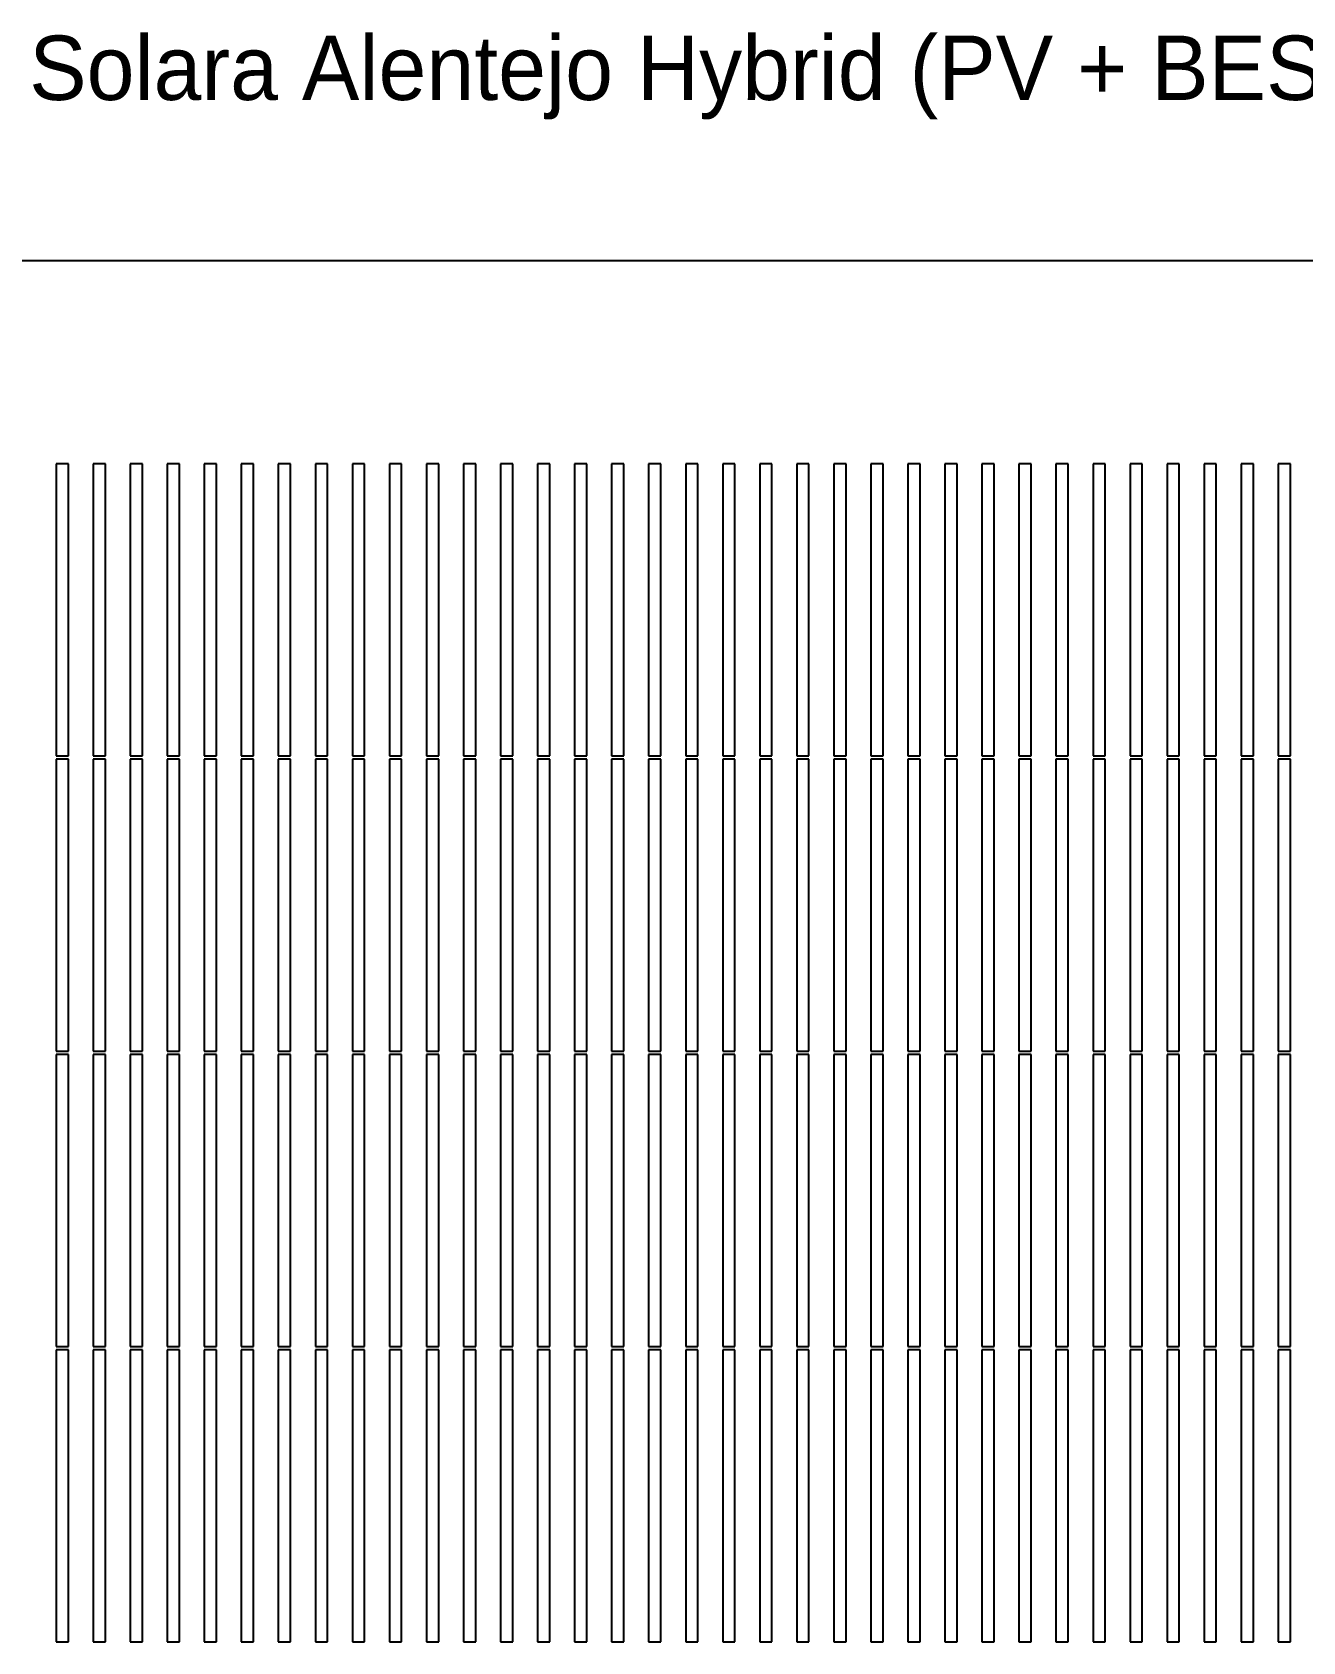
# Model space of a CAD drawing. Header units: metres. Extents: x 570524 to 572472, y 4163279 to 4164690.
# Drawn here: x 571482.4 to 571719.2, y 4164389.7 to 4164689.7 of the extents above; entities that cross this region are included whole.
import ezdxf

# ---------------------------------------------------------------- set-up
doc = ezdxf.new("R2010")
doc.units = ezdxf.units.M

msp = doc.modelspace()

# ---------------------------------------------------------------- linework, layer by layer
at = {"layer": 'BOUNDARY'}
msp.add_line((572439.442, 4164647.038), (570524.239, 4164647.038), dxfattribs=at)
at = {"layer": 'PV_TABLE'}
for p, q in [((571489.139, 4164609.205), (571486.861, 4164609.205)), ((571486.861, 4164609.205), (571486.861, 4164554.775)), ((571489.139, 4164554.775), (571489.139, 4164609.205)), ((571496.039, 4164609.205), (571493.761, 4164609.205)), ((571493.761, 4164609.205), (571493.761, 4164554.775)), ((571496.039, 4164554.775), (571496.039, 4164609.205)), ((571502.939, 4164609.205), (571500.661, 4164609.205)), ((571500.661, 4164609.205), (571500.661, 4164554.775)), ((571502.939, 4164554.775), (571502.939, 4164609.205)), ((571509.849, 4164609.205), (571507.571, 4164609.205)), ((571507.571, 4164609.205), (571507.571, 4164554.775)), ((571509.849, 4164554.775), (571509.849, 4164609.205)), ((571516.749, 4164609.205), (571514.471, 4164609.205)), ((571514.471, 4164609.205), (571514.471, 4164554.775)), ((571516.749, 4164554.775), (571516.749, 4164609.205)), ((571523.649, 4164609.205), (571521.371, 4164609.205)), ((571521.371, 4164609.205), (571521.371, 4164554.775)), ((571523.649, 4164554.775), (571523.649, 4164609.205)), ((571530.549, 4164609.205), (571528.271, 4164609.205)), ((571528.271, 4164609.205), (571528.271, 4164554.775)), ((571530.549, 4164554.775), (571530.549, 4164609.205)), ((571537.459, 4164609.205), (571535.181, 4164609.205)), ((571535.181, 4164609.205), (571535.181, 4164554.775)), ((571537.459, 4164554.775), (571537.459, 4164609.205)), ((571544.359, 4164609.205), (571542.081, 4164609.205)), ((571542.081, 4164609.205), (571542.081, 4164554.775)), ((571544.359, 4164554.775), (571544.359, 4164609.205)), ((571551.259, 4164609.205), (571548.981, 4164609.205)), ((571548.981, 4164609.205), (571548.981, 4164554.775)), ((571551.259, 4164554.775), (571551.259, 4164609.205)), ((571558.169, 4164609.205), (571555.891, 4164609.205)), ((571555.891, 4164609.205), (571555.891, 4164554.775)), ((571558.169, 4164554.775), (571558.169, 4164609.205)), ((571565.069, 4164609.205), (571562.791, 4164609.205)), ((571562.791, 4164609.205), (571562.791, 4164554.775)), ((571565.069, 4164554.775), (571565.069, 4164609.205)), ((571571.969, 4164609.205), (571569.691, 4164609.205)), ((571569.691, 4164609.205), (571569.691, 4164554.775)), ((571571.969, 4164554.775), (571571.969, 4164609.205)), ((571578.879, 4164609.205), (571576.601, 4164609.205)), ((571576.601, 4164609.205), (571576.601, 4164554.775)), ((571578.879, 4164554.775), (571578.879, 4164609.205)), ((571585.779, 4164609.205), (571583.501, 4164609.205)), ((571583.501, 4164609.205), (571583.501, 4164554.775)), ((571585.779, 4164554.775), (571585.779, 4164609.205)), ((571592.679, 4164609.205), (571590.401, 4164609.205)), ((571590.401, 4164609.205), (571590.401, 4164554.775)), ((571592.679, 4164554.775), (571592.679, 4164609.205)), ((571599.579, 4164609.205), (571597.301, 4164609.205)), ((571597.301, 4164609.205), (571597.301, 4164554.775)), ((571599.579, 4164554.775), (571599.579, 4164609.205)), ((571606.489, 4164609.205), (571604.211, 4164609.205)), ((571604.211, 4164609.205), (571604.211, 4164554.775)), ((571606.489, 4164554.775), (571606.489, 4164609.205)), ((571613.389, 4164609.205), (571611.111, 4164609.205)), ((571611.111, 4164609.205), (571611.111, 4164554.775)), ((571613.389, 4164554.775), (571613.389, 4164609.205)), ((571620.289, 4164609.205), (571618.011, 4164609.205)), ((571618.011, 4164609.205), (571618.011, 4164554.775)), ((571620.289, 4164554.775), (571620.289, 4164609.205)), ((571627.199, 4164609.205), (571624.921, 4164609.205)), ((571624.921, 4164609.205), (571624.921, 4164554.775)), ((571627.199, 4164554.775), (571627.199, 4164609.205)), ((571634.099, 4164609.205), (571631.821, 4164609.205)), ((571631.821, 4164609.205), (571631.821, 4164554.775)), ((571634.099, 4164554.775), (571634.099, 4164609.205)), ((571640.999, 4164609.205), (571638.721, 4164609.205)), ((571638.721, 4164609.205), (571638.721, 4164554.775)), ((571640.999, 4164554.775), (571640.999, 4164609.205)), ((571647.909, 4164609.205), (571645.631, 4164609.205)), ((571645.631, 4164609.205), (571645.631, 4164554.775)), ((571647.909, 4164554.775), (571647.909, 4164609.205)), ((571654.809, 4164609.205), (571652.531, 4164609.205)), ((571652.531, 4164609.205), (571652.531, 4164554.775)), ((571654.809, 4164554.775), (571654.809, 4164609.205)), ((571661.709, 4164609.205), (571659.431, 4164609.205)), ((571659.431, 4164609.205), (571659.431, 4164554.775)), ((571661.709, 4164554.775), (571661.709, 4164609.205)), ((571668.609, 4164609.205), (571666.331, 4164609.205)), ((571666.331, 4164609.205), (571666.331, 4164554.775)), ((571668.609, 4164554.775), (571668.609, 4164609.205)), ((571675.519, 4164609.205), (571673.241, 4164609.205)), ((571673.241, 4164609.205), (571673.241, 4164554.775)), ((571675.519, 4164554.775), (571675.519, 4164609.205)), ((571682.419, 4164609.205), (571680.141, 4164609.205)), ((571680.141, 4164609.205), (571680.141, 4164554.775)), ((571682.419, 4164554.775), (571682.419, 4164609.205)), ((571689.319, 4164609.205), (571687.041, 4164609.205)), ((571687.041, 4164609.205), (571687.041, 4164554.775)), ((571689.319, 4164554.775), (571689.319, 4164609.205)), ((571696.229, 4164609.205), (571693.951, 4164609.205)), ((571693.951, 4164609.205), (571693.951, 4164554.775)), ((571696.229, 4164554.775), (571696.229, 4164609.205)), ((571703.129, 4164609.205), (571700.851, 4164609.205)), ((571700.851, 4164609.205), (571700.851, 4164554.775)), ((571703.129, 4164554.775), (571703.129, 4164609.205)), ((571710.029, 4164609.205), (571707.751, 4164609.205)), ((571707.751, 4164609.205), (571707.751, 4164554.775)), ((571710.029, 4164554.775), (571710.029, 4164609.205)), ((571716.939, 4164609.205), (571714.661, 4164609.205)), ((571714.661, 4164609.205), (571714.661, 4164554.775)), ((571716.939, 4164554.775), (571716.939, 4164609.205)), ((571486.861, 4164554.775), (571489.139, 4164554.775)), ((571489.139, 4164554.175), (571486.861, 4164554.175)), ((571486.861, 4164554.175), (571486.861, 4164499.745)), ((571489.139, 4164499.745), (571489.139, 4164554.175)), ((571493.761, 4164554.775), (571496.039, 4164554.775)), ((571496.039, 4164554.175), (571493.761, 4164554.175)), ((571493.761, 4164554.175), (571493.761, 4164499.745)), ((571496.039, 4164499.745), (571496.039, 4164554.175)), ((571500.661, 4164554.775), (571502.939, 4164554.775)), ((571502.939, 4164554.175), (571500.661, 4164554.175)), ((571500.661, 4164554.175), (571500.661, 4164499.745)), ((571502.939, 4164499.745), (571502.939, 4164554.175)), ((571507.571, 4164554.775), (571509.849, 4164554.775)), ((571509.849, 4164554.175), (571507.571, 4164554.175)), ((571507.571, 4164554.175), (571507.571, 4164499.745)), ((571509.849, 4164499.745), (571509.849, 4164554.175)), ((571514.471, 4164554.775), (571516.749, 4164554.775)), ((571516.749, 4164554.175), (571514.471, 4164554.175)), ((571514.471, 4164554.175), (571514.471, 4164499.745)), ((571516.749, 4164499.745), (571516.749, 4164554.175)), ((571521.371, 4164554.775), (571523.649, 4164554.775)), ((571523.649, 4164554.175), (571521.371, 4164554.175)), ((571521.371, 4164554.175), (571521.371, 4164499.745)), ((571523.649, 4164499.745), (571523.649, 4164554.175)), ((571528.271, 4164554.775), (571530.549, 4164554.775)), ((571530.549, 4164554.175), (571528.271, 4164554.175)), ((571528.271, 4164554.175), (571528.271, 4164499.745)), ((571530.549, 4164499.745), (571530.549, 4164554.175)), ((571535.181, 4164554.775), (571537.459, 4164554.775)), ((571537.459, 4164554.175), (571535.181, 4164554.175)), ((571535.181, 4164554.175), (571535.181, 4164499.745)), ((571537.459, 4164499.745), (571537.459, 4164554.175)), ((571542.081, 4164554.775), (571544.359, 4164554.775)), ((571544.359, 4164554.175), (571542.081, 4164554.175)), ((571542.081, 4164554.175), (571542.081, 4164499.745)), ((571544.359, 4164499.745), (571544.359, 4164554.175)), ((571548.981, 4164554.775), (571551.259, 4164554.775)), ((571551.259, 4164554.175), (571548.981, 4164554.175)), ((571548.981, 4164554.175), (571548.981, 4164499.745)), ((571551.259, 4164499.745), (571551.259, 4164554.175)), ((571555.891, 4164554.775), (571558.169, 4164554.775)), ((571558.169, 4164554.175), (571555.891, 4164554.175)), ((571555.891, 4164554.175), (571555.891, 4164499.745)), ((571558.169, 4164499.745), (571558.169, 4164554.175)), ((571562.791, 4164554.775), (571565.069, 4164554.775)), ((571565.069, 4164554.175), (571562.791, 4164554.175)), ((571562.791, 4164554.175), (571562.791, 4164499.745)), ((571565.069, 4164499.745), (571565.069, 4164554.175)), ((571569.691, 4164554.775), (571571.969, 4164554.775)), ((571571.969, 4164554.175), (571569.691, 4164554.175)), ((571569.691, 4164554.175), (571569.691, 4164499.745)), ((571571.969, 4164499.745), (571571.969, 4164554.175)), ((571576.601, 4164554.775), (571578.879, 4164554.775)), ((571578.879, 4164554.175), (571576.601, 4164554.175)), ((571576.601, 4164554.175), (571576.601, 4164499.745)), ((571578.879, 4164499.745), (571578.879, 4164554.175)), ((571583.501, 4164554.775), (571585.779, 4164554.775)), ((571585.779, 4164554.175), (571583.501, 4164554.175)), ((571583.501, 4164554.175), (571583.501, 4164499.745)), ((571585.779, 4164499.745), (571585.779, 4164554.175)), ((571590.401, 4164554.775), (571592.679, 4164554.775)), ((571592.679, 4164554.175), (571590.401, 4164554.175)), ((571590.401, 4164554.175), (571590.401, 4164499.745)), ((571592.679, 4164499.745), (571592.679, 4164554.175)), ((571597.301, 4164554.775), (571599.579, 4164554.775)), ((571599.579, 4164554.175), (571597.301, 4164554.175)), ((571597.301, 4164554.175), (571597.301, 4164499.745)), ((571599.579, 4164499.745), (571599.579, 4164554.175)), ((571604.211, 4164554.775), (571606.489, 4164554.775)), ((571606.489, 4164554.175), (571604.211, 4164554.175)), ((571604.211, 4164554.175), (571604.211, 4164499.745)), ((571606.489, 4164499.745), (571606.489, 4164554.175)), ((571611.111, 4164554.775), (571613.389, 4164554.775)), ((571613.389, 4164554.175), (571611.111, 4164554.175)), ((571611.111, 4164554.175), (571611.111, 4164499.745)), ((571613.389, 4164499.745), (571613.389, 4164554.175)), ((571618.011, 4164554.775), (571620.289, 4164554.775)), ((571620.289, 4164554.175), (571618.011, 4164554.175)), ((571618.011, 4164554.175), (571618.011, 4164499.745)), ((571620.289, 4164499.745), (571620.289, 4164554.175)), ((571624.921, 4164554.775), (571627.199, 4164554.775)), ((571627.199, 4164554.175), (571624.921, 4164554.175)), ((571624.921, 4164554.175), (571624.921, 4164499.745)), ((571627.199, 4164499.745), (571627.199, 4164554.175)), ((571631.821, 4164554.775), (571634.099, 4164554.775)), ((571634.099, 4164554.175), (571631.821, 4164554.175)), ((571631.821, 4164554.175), (571631.821, 4164499.745)), ((571634.099, 4164499.745), (571634.099, 4164554.175)), ((571638.721, 4164554.775), (571640.999, 4164554.775)), ((571640.999, 4164554.175), (571638.721, 4164554.175)), ((571638.721, 4164554.175), (571638.721, 4164499.745)), ((571640.999, 4164499.745), (571640.999, 4164554.175)), ((571645.631, 4164554.775), (571647.909, 4164554.775)), ((571647.909, 4164554.175), (571645.631, 4164554.175)), ((571645.631, 4164554.175), (571645.631, 4164499.745)), ((571647.909, 4164499.745), (571647.909, 4164554.175)), ((571652.531, 4164554.775), (571654.809, 4164554.775)), ((571654.809, 4164554.175), (571652.531, 4164554.175)), ((571652.531, 4164554.175), (571652.531, 4164499.745)), ((571654.809, 4164499.745), (571654.809, 4164554.175)), ((571659.431, 4164554.775), (571661.709, 4164554.775)), ((571661.709, 4164554.175), (571659.431, 4164554.175)), ((571659.431, 4164554.175), (571659.431, 4164499.745)), ((571661.709, 4164499.745), (571661.709, 4164554.175)), ((571666.331, 4164554.775), (571668.609, 4164554.775)), ((571668.609, 4164554.175), (571666.331, 4164554.175)), ((571666.331, 4164554.175), (571666.331, 4164499.745)), ((571668.609, 4164499.745), (571668.609, 4164554.175)), ((571673.241, 4164554.775), (571675.519, 4164554.775)), ((571675.519, 4164554.175), (571673.241, 4164554.175)), ((571673.241, 4164554.175), (571673.241, 4164499.745)), ((571675.519, 4164499.745), (571675.519, 4164554.175)), ((571680.141, 4164554.775), (571682.419, 4164554.775)), ((571682.419, 4164554.175), (571680.141, 4164554.175)), ((571680.141, 4164554.175), (571680.141, 4164499.745)), ((571682.419, 4164499.745), (571682.419, 4164554.175)), ((571687.041, 4164554.775), (571689.319, 4164554.775)), ((571689.319, 4164554.175), (571687.041, 4164554.175)), ((571687.041, 4164554.175), (571687.041, 4164499.745)), ((571689.319, 4164499.745), (571689.319, 4164554.175)), ((571693.951, 4164554.775), (571696.229, 4164554.775)), ((571696.229, 4164554.175), (571693.951, 4164554.175)), ((571693.951, 4164554.175), (571693.951, 4164499.745)), ((571696.229, 4164499.745), (571696.229, 4164554.175)), ((571700.851, 4164554.775), (571703.129, 4164554.775)), ((571703.129, 4164554.175), (571700.851, 4164554.175)), ((571700.851, 4164554.175), (571700.851, 4164499.745)), ((571703.129, 4164499.745), (571703.129, 4164554.175)), ((571707.751, 4164554.775), (571710.029, 4164554.775)), ((571710.029, 4164554.175), (571707.751, 4164554.175)), ((571707.751, 4164554.175), (571707.751, 4164499.745)), ((571710.029, 4164499.745), (571710.029, 4164554.175)), ((571714.661, 4164554.775), (571716.939, 4164554.775)), ((571716.939, 4164554.175), (571714.661, 4164554.175)), ((571714.661, 4164554.175), (571714.661, 4164499.745)), ((571716.939, 4164499.745), (571716.939, 4164554.175)), ((571486.861, 4164499.745), (571489.139, 4164499.745)), ((571489.139, 4164499.135), (571486.861, 4164499.135)), ((571486.861, 4164499.135), (571486.861, 4164444.705)), ((571489.139, 4164444.705), (571489.139, 4164499.135)), ((571493.761, 4164499.745), (571496.039, 4164499.745)), ((571496.039, 4164499.135), (571493.761, 4164499.135)), ((571493.761, 4164499.135), (571493.761, 4164444.705)), ((571496.039, 4164444.705), (571496.039, 4164499.135)), ((571500.661, 4164499.745), (571502.939, 4164499.745)), ((571502.939, 4164499.135), (571500.661, 4164499.135)), ((571500.661, 4164499.135), (571500.661, 4164444.705)), ((571502.939, 4164444.705), (571502.939, 4164499.135)), ((571507.571, 4164499.745), (571509.849, 4164499.745)), ((571509.849, 4164499.135), (571507.571, 4164499.135)), ((571507.571, 4164499.135), (571507.571, 4164444.705)), ((571509.849, 4164444.705), (571509.849, 4164499.135)), ((571514.471, 4164499.745), (571516.749, 4164499.745)), ((571516.749, 4164499.135), (571514.471, 4164499.135)), ((571514.471, 4164499.135), (571514.471, 4164444.705)), ((571516.749, 4164444.705), (571516.749, 4164499.135)), ((571521.371, 4164499.745), (571523.649, 4164499.745)), ((571523.649, 4164499.135), (571521.371, 4164499.135)), ((571521.371, 4164499.135), (571521.371, 4164444.705)), ((571523.649, 4164444.705), (571523.649, 4164499.135)), ((571528.271, 4164499.745), (571530.549, 4164499.745)), ((571530.549, 4164499.135), (571528.271, 4164499.135)), ((571528.271, 4164499.135), (571528.271, 4164444.705)), ((571530.549, 4164444.705), (571530.549, 4164499.135)), ((571535.181, 4164499.745), (571537.459, 4164499.745)), ((571537.459, 4164499.135), (571535.181, 4164499.135)), ((571535.181, 4164499.135), (571535.181, 4164444.705)), ((571537.459, 4164444.705), (571537.459, 4164499.135)), ((571542.081, 4164499.745), (571544.359, 4164499.745)), ((571544.359, 4164499.135), (571542.081, 4164499.135)), ((571542.081, 4164499.135), (571542.081, 4164444.705)), ((571544.359, 4164444.705), (571544.359, 4164499.135)), ((571548.981, 4164499.745), (571551.259, 4164499.745)), ((571551.259, 4164499.135), (571548.981, 4164499.135)), ((571548.981, 4164499.135), (571548.981, 4164444.705)), ((571551.259, 4164444.705), (571551.259, 4164499.135)), ((571555.891, 4164499.745), (571558.169, 4164499.745)), ((571558.169, 4164499.135), (571555.891, 4164499.135)), ((571555.891, 4164499.135), (571555.891, 4164444.705)), ((571558.169, 4164444.705), (571558.169, 4164499.135)), ((571562.791, 4164499.745), (571565.069, 4164499.745)), ((571565.069, 4164499.135), (571562.791, 4164499.135)), ((571562.791, 4164499.135), (571562.791, 4164444.705)), ((571565.069, 4164444.705), (571565.069, 4164499.135)), ((571569.691, 4164499.745), (571571.969, 4164499.745)), ((571571.969, 4164499.135), (571569.691, 4164499.135)), ((571569.691, 4164499.135), (571569.691, 4164444.705)), ((571571.969, 4164444.705), (571571.969, 4164499.135)), ((571576.601, 4164499.745), (571578.879, 4164499.745)), ((571578.879, 4164499.135), (571576.601, 4164499.135)), ((571576.601, 4164499.135), (571576.601, 4164444.705)), ((571578.879, 4164444.705), (571578.879, 4164499.135)), ((571583.501, 4164499.745), (571585.779, 4164499.745)), ((571585.779, 4164499.135), (571583.501, 4164499.135)), ((571583.501, 4164499.135), (571583.501, 4164444.705)), ((571585.779, 4164444.705), (571585.779, 4164499.135)), ((571590.401, 4164499.745), (571592.679, 4164499.745)), ((571592.679, 4164499.135), (571590.401, 4164499.135)), ((571590.401, 4164499.135), (571590.401, 4164444.705)), ((571592.679, 4164444.705), (571592.679, 4164499.135)), ((571597.301, 4164499.745), (571599.579, 4164499.745)), ((571599.579, 4164499.135), (571597.301, 4164499.135)), ((571597.301, 4164499.135), (571597.301, 4164444.705)), ((571599.579, 4164444.705), (571599.579, 4164499.135)), ((571604.211, 4164499.745), (571606.489, 4164499.745)), ((571606.489, 4164499.135), (571604.211, 4164499.135)), ((571604.211, 4164499.135), (571604.211, 4164444.705)), ((571606.489, 4164444.705), (571606.489, 4164499.135)), ((571611.111, 4164499.745), (571613.389, 4164499.745)), ((571613.389, 4164499.135), (571611.111, 4164499.135)), ((571611.111, 4164499.135), (571611.111, 4164444.705)), ((571613.389, 4164444.705), (571613.389, 4164499.135)), ((571618.011, 4164499.745), (571620.289, 4164499.745)), ((571620.289, 4164499.135), (571618.011, 4164499.135)), ((571618.011, 4164499.135), (571618.011, 4164444.705)), ((571620.289, 4164444.705), (571620.289, 4164499.135)), ((571624.921, 4164499.745), (571627.199, 4164499.745)), ((571627.199, 4164499.135), (571624.921, 4164499.135)), ((571624.921, 4164499.135), (571624.921, 4164444.705)), ((571627.199, 4164444.705), (571627.199, 4164499.135)), ((571631.821, 4164499.745), (571634.099, 4164499.745)), ((571634.099, 4164499.135), (571631.821, 4164499.135)), ((571631.821, 4164499.135), (571631.821, 4164444.705)), ((571634.099, 4164444.705), (571634.099, 4164499.135)), ((571638.721, 4164499.745), (571640.999, 4164499.745)), ((571640.999, 4164499.135), (571638.721, 4164499.135)), ((571638.721, 4164499.135), (571638.721, 4164444.705)), ((571640.999, 4164444.705), (571640.999, 4164499.135)), ((571645.631, 4164499.745), (571647.909, 4164499.745)), ((571647.909, 4164499.135), (571645.631, 4164499.135)), ((571645.631, 4164499.135), (571645.631, 4164444.705)), ((571647.909, 4164444.705), (571647.909, 4164499.135)), ((571652.531, 4164499.745), (571654.809, 4164499.745)), ((571654.809, 4164499.135), (571652.531, 4164499.135)), ((571652.531, 4164499.135), (571652.531, 4164444.705)), ((571654.809, 4164444.705), (571654.809, 4164499.135)), ((571659.431, 4164499.745), (571661.709, 4164499.745)), ((571661.709, 4164499.135), (571659.431, 4164499.135)), ((571659.431, 4164499.135), (571659.431, 4164444.705)), ((571661.709, 4164444.705), (571661.709, 4164499.135)), ((571666.331, 4164499.745), (571668.609, 4164499.745)), ((571668.609, 4164499.135), (571666.331, 4164499.135)), ((571666.331, 4164499.135), (571666.331, 4164444.705)), ((571668.609, 4164444.705), (571668.609, 4164499.135)), ((571673.241, 4164499.745), (571675.519, 4164499.745)), ((571675.519, 4164499.135), (571673.241, 4164499.135)), ((571673.241, 4164499.135), (571673.241, 4164444.705)), ((571675.519, 4164444.705), (571675.519, 4164499.135)), ((571680.141, 4164499.745), (571682.419, 4164499.745)), ((571682.419, 4164499.135), (571680.141, 4164499.135)), ((571680.141, 4164499.135), (571680.141, 4164444.705)), ((571682.419, 4164444.705), (571682.419, 4164499.135)), ((571687.041, 4164499.745), (571689.319, 4164499.745)), ((571689.319, 4164499.135), (571687.041, 4164499.135)), ((571687.041, 4164499.135), (571687.041, 4164444.705)), ((571689.319, 4164444.705), (571689.319, 4164499.135)), ((571693.951, 4164499.745), (571696.229, 4164499.745)), ((571696.229, 4164499.135), (571693.951, 4164499.135)), ((571693.951, 4164499.135), (571693.951, 4164444.705)), ((571696.229, 4164444.705), (571696.229, 4164499.135)), ((571700.851, 4164499.745), (571703.129, 4164499.745)), ((571703.129, 4164499.135), (571700.851, 4164499.135)), ((571700.851, 4164499.135), (571700.851, 4164444.705)), ((571703.129, 4164444.705), (571703.129, 4164499.135)), ((571707.751, 4164499.745), (571710.029, 4164499.745)), ((571710.029, 4164499.135), (571707.751, 4164499.135)), ((571707.751, 4164499.135), (571707.751, 4164444.705)), ((571710.029, 4164444.705), (571710.029, 4164499.135)), ((571714.661, 4164499.745), (571716.939, 4164499.745)), ((571716.939, 4164499.135), (571714.661, 4164499.135)), ((571714.661, 4164499.135), (571714.661, 4164444.705)), ((571716.939, 4164444.705), (571716.939, 4164499.135)), ((571486.861, 4164444.705), (571489.139, 4164444.705)), ((571493.761, 4164444.705), (571496.039, 4164444.705)), ((571500.661, 4164444.705), (571502.939, 4164444.705)), ((571507.571, 4164444.705), (571509.849, 4164444.705)), ((571514.471, 4164444.705), (571516.749, 4164444.705)), ((571521.371, 4164444.705), (571523.649, 4164444.705)), ((571528.271, 4164444.705), (571530.549, 4164444.705)), ((571535.181, 4164444.705), (571537.459, 4164444.705)), ((571542.081, 4164444.705), (571544.359, 4164444.705)), ((571548.981, 4164444.705), (571551.259, 4164444.705)), ((571555.891, 4164444.705), (571558.169, 4164444.705)), ((571562.791, 4164444.705), (571565.069, 4164444.705)), ((571569.691, 4164444.705), (571571.969, 4164444.705)), ((571576.601, 4164444.705), (571578.879, 4164444.705)), ((571583.501, 4164444.705), (571585.779, 4164444.705)), ((571590.401, 4164444.705), (571592.679, 4164444.705)), ((571597.301, 4164444.705), (571599.579, 4164444.705)), ((571604.211, 4164444.705), (571606.489, 4164444.705)), ((571611.111, 4164444.705), (571613.389, 4164444.705)), ((571618.011, 4164444.705), (571620.289, 4164444.705)), ((571624.921, 4164444.705), (571627.199, 4164444.705)), ((571631.821, 4164444.705), (571634.099, 4164444.705)), ((571638.721, 4164444.705), (571640.999, 4164444.705)), ((571645.631, 4164444.705), (571647.909, 4164444.705)), ((571652.531, 4164444.705), (571654.809, 4164444.705)), ((571659.431, 4164444.705), (571661.709, 4164444.705)), ((571666.331, 4164444.705), (571668.609, 4164444.705)), ((571673.241, 4164444.705), (571675.519, 4164444.705)), ((571680.141, 4164444.705), (571682.419, 4164444.705)), ((571687.041, 4164444.705), (571689.319, 4164444.705)), ((571693.951, 4164444.705), (571696.229, 4164444.705)), ((571700.851, 4164444.705), (571703.129, 4164444.705)), ((571707.751, 4164444.705), (571710.029, 4164444.705)), ((571714.661, 4164444.705), (571716.939, 4164444.705)), ((571489.139, 4164444.105), (571486.861, 4164444.105)), ((571486.861, 4164444.105), (571486.861, 4164389.675)), ((571489.139, 4164389.675), (571489.139, 4164444.105)), ((571496.039, 4164444.105), (571493.761, 4164444.105)), ((571493.761, 4164444.105), (571493.761, 4164389.675)), ((571496.039, 4164389.675), (571496.039, 4164444.105)), ((571502.939, 4164444.105), (571500.661, 4164444.105)), ((571500.661, 4164444.105), (571500.661, 4164389.675)), ((571502.939, 4164389.675), (571502.939, 4164444.105)), ((571509.849, 4164444.105), (571507.571, 4164444.105)), ((571507.571, 4164444.105), (571507.571, 4164389.675)), ((571509.849, 4164389.675), (571509.849, 4164444.105)), ((571516.749, 4164444.105), (571514.471, 4164444.105)), ((571514.471, 4164444.105), (571514.471, 4164389.675)), ((571516.749, 4164389.675), (571516.749, 4164444.105)), ((571523.649, 4164444.105), (571521.371, 4164444.105)), ((571521.371, 4164444.105), (571521.371, 4164389.675)), ((571523.649, 4164389.675), (571523.649, 4164444.105)), ((571530.549, 4164444.105), (571528.271, 4164444.105)), ((571528.271, 4164444.105), (571528.271, 4164389.675)), ((571530.549, 4164389.675), (571530.549, 4164444.105)), ((571537.459, 4164444.105), (571535.181, 4164444.105)), ((571535.181, 4164444.105), (571535.181, 4164389.675)), ((571537.459, 4164389.675), (571537.459, 4164444.105)), ((571544.359, 4164444.105), (571542.081, 4164444.105)), ((571542.081, 4164444.105), (571542.081, 4164389.675)), ((571544.359, 4164389.675), (571544.359, 4164444.105)), ((571551.259, 4164444.105), (571548.981, 4164444.105)), ((571548.981, 4164444.105), (571548.981, 4164389.675)), ((571551.259, 4164389.675), (571551.259, 4164444.105)), ((571558.169, 4164444.105), (571555.891, 4164444.105)), ((571555.891, 4164444.105), (571555.891, 4164389.675)), ((571558.169, 4164389.675), (571558.169, 4164444.105)), ((571565.069, 4164444.105), (571562.791, 4164444.105)), ((571562.791, 4164444.105), (571562.791, 4164389.675)), ((571565.069, 4164389.675), (571565.069, 4164444.105)), ((571571.969, 4164444.105), (571569.691, 4164444.105)), ((571569.691, 4164444.105), (571569.691, 4164389.675)), ((571571.969, 4164389.675), (571571.969, 4164444.105)), ((571578.879, 4164444.105), (571576.601, 4164444.105)), ((571576.601, 4164444.105), (571576.601, 4164389.675)), ((571578.879, 4164389.675), (571578.879, 4164444.105)), ((571585.779, 4164444.105), (571583.501, 4164444.105)), ((571583.501, 4164444.105), (571583.501, 4164389.675)), ((571585.779, 4164389.675), (571585.779, 4164444.105)), ((571592.679, 4164444.105), (571590.401, 4164444.105)), ((571590.401, 4164444.105), (571590.401, 4164389.675)), ((571592.679, 4164389.675), (571592.679, 4164444.105)), ((571599.579, 4164444.105), (571597.301, 4164444.105)), ((571597.301, 4164444.105), (571597.301, 4164389.675)), ((571599.579, 4164389.675), (571599.579, 4164444.105)), ((571606.489, 4164444.105), (571604.211, 4164444.105)), ((571604.211, 4164444.105), (571604.211, 4164389.675)), ((571606.489, 4164389.675), (571606.489, 4164444.105)), ((571613.389, 4164444.105), (571611.111, 4164444.105)), ((571611.111, 4164444.105), (571611.111, 4164389.675)), ((571613.389, 4164389.675), (571613.389, 4164444.105)), ((571620.289, 4164444.105), (571618.011, 4164444.105)), ((571618.011, 4164444.105), (571618.011, 4164389.675)), ((571620.289, 4164389.675), (571620.289, 4164444.105)), ((571627.199, 4164444.105), (571624.921, 4164444.105)), ((571624.921, 4164444.105), (571624.921, 4164389.675)), ((571627.199, 4164389.675), (571627.199, 4164444.105)), ((571634.099, 4164444.105), (571631.821, 4164444.105)), ((571631.821, 4164444.105), (571631.821, 4164389.675)), ((571634.099, 4164389.675), (571634.099, 4164444.105)), ((571640.999, 4164444.105), (571638.721, 4164444.105)), ((571638.721, 4164444.105), (571638.721, 4164389.675)), ((571640.999, 4164389.675), (571640.999, 4164444.105)), ((571647.909, 4164444.105), (571645.631, 4164444.105)), ((571645.631, 4164444.105), (571645.631, 4164389.675)), ((571647.909, 4164389.675), (571647.909, 4164444.105)), ((571654.809, 4164444.105), (571652.531, 4164444.105)), ((571652.531, 4164444.105), (571652.531, 4164389.675)), ((571654.809, 4164389.675), (571654.809, 4164444.105)), ((571661.709, 4164444.105), (571659.431, 4164444.105)), ((571659.431, 4164444.105), (571659.431, 4164389.675)), ((571661.709, 4164389.675), (571661.709, 4164444.105)), ((571668.609, 4164444.105), (571666.331, 4164444.105)), ((571666.331, 4164444.105), (571666.331, 4164389.675)), ((571668.609, 4164389.675), (571668.609, 4164444.105)), ((571675.519, 4164444.105), (571673.241, 4164444.105)), ((571673.241, 4164444.105), (571673.241, 4164389.675)), ((571675.519, 4164389.675), (571675.519, 4164444.105)), ((571682.419, 4164444.105), (571680.141, 4164444.105)), ((571680.141, 4164444.105), (571680.141, 4164389.675)), ((571682.419, 4164389.675), (571682.419, 4164444.105)), ((571689.319, 4164444.105), (571687.041, 4164444.105)), ((571687.041, 4164444.105), (571687.041, 4164389.675)), ((571689.319, 4164389.675), (571689.319, 4164444.105)), ((571696.229, 4164444.105), (571693.951, 4164444.105)), ((571693.951, 4164444.105), (571693.951, 4164389.675)), ((571696.229, 4164389.675), (571696.229, 4164444.105)), ((571703.129, 4164444.105), (571700.851, 4164444.105)), ((571700.851, 4164444.105), (571700.851, 4164389.675)), ((571703.129, 4164389.675), (571703.129, 4164444.105)), ((571710.029, 4164444.105), (571707.751, 4164444.105)), ((571707.751, 4164444.105), (571707.751, 4164389.675)), ((571710.029, 4164389.675), (571710.029, 4164444.105)), ((571716.939, 4164444.105), (571714.661, 4164444.105)), ((571714.661, 4164444.105), (571714.661, 4164389.675)), ((571716.939, 4164389.675), (571716.939, 4164444.105)), ((571486.861, 4164389.675), (571489.139, 4164389.675)), ((571493.761, 4164389.675), (571496.039, 4164389.675)), ((571500.661, 4164389.675), (571502.939, 4164389.675)), ((571507.571, 4164389.675), (571509.849, 4164389.675)), ((571514.471, 4164389.675), (571516.749, 4164389.675)), ((571521.371, 4164389.675), (571523.649, 4164389.675)), ((571528.271, 4164389.675), (571530.549, 4164389.675)), ((571535.181, 4164389.675), (571537.459, 4164389.675)), ((571542.081, 4164389.675), (571544.359, 4164389.675)), ((571548.981, 4164389.675), (571551.259, 4164389.675)), ((571555.891, 4164389.675), (571558.169, 4164389.675)), ((571562.791, 4164389.675), (571565.069, 4164389.675)), ((571569.691, 4164389.675), (571571.969, 4164389.675)), ((571576.601, 4164389.675), (571578.879, 4164389.675)), ((571583.501, 4164389.675), (571585.779, 4164389.675)), ((571590.401, 4164389.675), (571592.679, 4164389.675)), ((571597.301, 4164389.675), (571599.579, 4164389.675)), ((571604.211, 4164389.675), (571606.489, 4164389.675)), ((571611.111, 4164389.675), (571613.389, 4164389.675)), ((571618.011, 4164389.675), (571620.289, 4164389.675)), ((571624.921, 4164389.675), (571627.199, 4164389.675)), ((571631.821, 4164389.675), (571634.099, 4164389.675)), ((571638.721, 4164389.675), (571640.999, 4164389.675)), ((571645.631, 4164389.675), (571647.909, 4164389.675)), ((571652.531, 4164389.675), (571654.809, 4164389.675)), ((571659.431, 4164389.675), (571661.709, 4164389.675)), ((571666.331, 4164389.675), (571668.609, 4164389.675)), ((571673.241, 4164389.675), (571675.519, 4164389.675)), ((571680.141, 4164389.675), (571682.419, 4164389.675)), ((571687.041, 4164389.675), (571689.319, 4164389.675)), ((571693.951, 4164389.675), (571696.229, 4164389.675)), ((571700.851, 4164389.675), (571703.129, 4164389.675)), ((571707.751, 4164389.675), (571710.029, 4164389.675)), ((571714.661, 4164389.675), (571716.939, 4164389.675))]:
    msp.add_line(p, q, dxfattribs=at)

# ---------------------------------------------------------------- texts
at = {"layer": 'TEXT'}
msp.add_text('Solara Alentejo Hybrid (PV + BESS) - EPSG:32629 - CONCEPTUAL, NOT FOR CONSTRUCTION', height=12, dxfattribs=at).set_placement((571481.84, 4164677.038))

doc.saveas('drawing.dxf')
